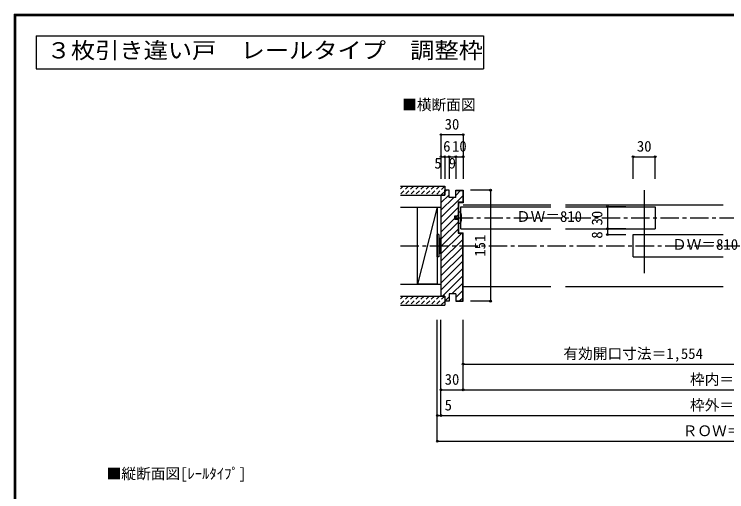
# Model space of a CAD drawing. Units: millimetres at full size, sheet at 1:5. Extents: x -973 to 977, y -718 to 696.
# Drawn here: x -973 to -3, y 46 to 696 of the extents above; entities that cross this region are included whole.
import ezdxf
from ezdxf.enums import TextEntityAlignment as Align

# ---------------------------------------------------------------- set-up
doc = ezdxf.new("R2010")
doc.units = ezdxf.units.MM
doc.header["$LTSCALE"] = 5
doc.header["$PDMODE"] = 32
doc.header["$PDSIZE"] = 2.5
doc.linetypes.add('CHAIN1', pattern=[8, 5, -1, 1, -1])
doc.linetypes.add('DASHED1', pattern=[1.8, 1.2, -0.6])
for name, color, linetype in [('0-1_通り芯', 4, 'CHAIN1'), ('0-2_柱', 7, 'Continuous'), ('0-3_仕上げ', 2, 'Continuous'), ('0-4_枠', 3, 'Continuous'), ('0-6_扉', 6, 'Continuous'), ('0-7_金物', 7, 'Continuous'), ('0-A_文字', 7, 'Continuous'), ('0-B_寸法', 7, 'Continuous'), ('0-C_ハッチ', 4, 'Continuous'), ('F-1_枠', 6, 'Continuous')]:
    doc.layers.add(name, color=color, linetype=linetype)
doc.styles.add('ＭＳ ゴシック', font='')
doc.styles.get('ＭＳ ゴシック').set_extended_font_data('MS Gothic')

msp = doc.modelspace()

# ---------------------------------------------------------------- linework, layer by layer
at = {"layer": '0-1_通り芯'}
msp.add_line((-447.378, 381.077), (450.591, 381.077), dxfattribs=at)
at = {"layer": '0-2_柱'}
for p, q in [((-397.378, 433.577), (-424.378, 328.577)), ((-424.378, 328.577), (-424.378, 433.577)), ((-397.378, 328.577), (-424.378, 328.577))]:
    msp.add_line(p, q, dxfattribs=at)
msp.add_lwpolyline([(-424.378, 433.577), (-397.378, 433.577), (-397.378, 328.577)], dxfattribs=at)
at = {"layer": '0-3_仕上げ'}
for p, q in [((-447.378, 462.077), (-387.378, 462.077)), ((-387.378, 462.077), (-387.378, 449.577)), ((-447.378, 449.577), (-387.378, 449.577)), ((-392.378, 449.577), (-392.378, 433.577)), ((-447.378, 433.577), (-392.378, 433.577)), ((-447.378, 328.577), (-392.378, 328.577)), ((-392.378, 328.577), (-392.378, 312.577)), ((-447.378, 312.577), (-387.378, 312.577)), ((-387.378, 312.577), (-387.378, 300.077)), ((-447.378, 300.077), (-387.378, 300.077))]:
    msp.add_line(p, q, dxfattribs=at)
at = {"layer": '0-4_枠'}
for p, q in [((-387.378, 449.577), (-387.378, 456.577)), ((-381.378, 456.577), (-387.378, 456.577)), ((-381.378, 446.577), (-381.378, 456.577)), ((-372.378, 456.577), (-362.378, 456.577)), ((-372.378, 446.577), (-372.378, 456.577)), ((-372.378, 456.077), (-362.878, 456.077)), ((-362.878, 456.077), (-362.878, 440.077)), ((-362.378, 456.577), (-362.378, 439.577)), ((-392.378, 449.577), (-392.378, 312.577)), ((-387.378, 449.577), (-392.378, 449.577)), ((-372.378, 446.577), (-381.378, 446.577)), ((-368.878, 440.077), (-368.878, 398.077)), ((-362.878, 440.077), (-368.878, 440.077)), ((-368.378, 439.577), (-368.378, 398.577)), ((-362.378, 439.577), (-368.378, 439.577)), ((-368.878, 398.077), (-362.878, 398.077)), ((-368.378, 398.577), (-362.378, 398.577)), ((-362.878, 306.077), (-362.878, 398.077)), ((-362.378, 305.577), (-362.378, 398.577)), ((-387.378, 312.577), (-392.378, 312.577)), ((-387.378, 312.577), (-387.378, 305.577)), ((-381.378, 315.577), (-381.378, 305.577)), ((-372.378, 315.577), (-381.378, 315.577)), ((-372.378, 315.577), (-372.378, 305.577)), ((-381.378, 305.577), (-387.378, 305.577)), ((-372.378, 306.077), (-362.878, 306.077)), ((-372.378, 305.577), (-362.378, 305.577))]:
    msp.add_line(p, q, dxfattribs=at)
at = {"layer": '0-4_枠', "color": 4}
for p, q in [((-362.378, 436.577), (-243.045, 436.577)), ((-223.045, 436.577), (-8.378, 436.577)), ((-362.378, 325.577), (-243.045, 325.577)), ((-223.045, 325.577), (-8.378, 325.577))]:
    msp.add_line(p, q, dxfattribs=at)
at = {"layer": '0-6_扉', "color": 3}
msp.add_line((-115.711, 456.577), (-115.711, 343.577), dxfattribs=at)
at = {"layer": '0-6_扉'}
for p, q in [((-365.378, 404.077), (-365.378, 434.077)), ((-365.378, 434.077), (-243.045, 434.077)), ((-223.045, 434.077), (-100.711, 434.077)), ((-100.711, 434.077), (-100.711, 404.077)), ((-365.378, 404.077), (-243.045, 404.077)), ((-223.045, 404.077), (-100.711, 404.077)), ((-130.711, 366.077), (-130.711, 396.077)), ((-130.711, 396.077), (-8.378, 396.077)), ((-130.711, 366.077), (-8.378, 366.077))]:
    msp.add_line(p, q, dxfattribs=at)
at = {"layer": '0-7_金物'}
for p, q in [((-373.378, 421.577), (-368.378, 421.577)), ((-373.378, 416.577), (-373.378, 421.577)), ((-368.378, 426.577), (-368.378, 411.577)), ((-365.378, 426.577), (-368.378, 426.577)), ((-368.378, 416.577), (-373.378, 416.577)), ((-368.378, 411.577), (-365.378, 411.577)), ((-395.378, 396.077), (-397.378, 396.077)), ((-397.378, 366.077), (-397.378, 396.077)), ((-395.378, 396.077), (-395.378, 366.077)), ((-395.378, 391.077), (-393.378, 391.077)), ((-393.378, 391.077), (-393.378, 371.077)), ((-393.378, 390.077), (-392.378, 390.077)), ((-395.378, 371.077), (-393.378, 371.077)), ((-393.378, 372.077), (-392.378, 372.077)), ((-395.378, 366.077), (-397.378, 366.077))]:
    msp.add_line(p, q, dxfattribs=at)
msp.add_arc((-393.003, 419.077), 28.625, 344.81071, 15.18929, dxfattribs=at)
at = {"layer": '0-A_文字', "color": 3}
for p, q in [((-943.333, 666.667), (-943.333, 621.667)), ((-943.333, 666.667), (-334.524, 666.667)), ((-334.524, 666.667), (-334.524, 621.667)), ((-943.333, 621.667), (-334.524, 621.667))]:
    msp.add_line(p, q, dxfattribs=at)
at = {"layer": '0-B_寸法', "color": 4}
for p, q in [((-392.378, 532.077), (-362.378, 532.077)), ((-392.378, 532.077), (-392.378, 472.077)), ((-362.378, 532.077), (-362.378, 472.077)), ((-392.378, 502.077), (-362.378, 502.077)), ((-387.378, 502.077), (-387.378, 472.077)), ((-381.378, 502.077), (-381.378, 472.077)), ((-372.378, 502.077), (-372.378, 472.077)), ((-130.711, 502.077), (-100.711, 502.077)), ((-130.711, 472.077), (-130.711, 502.077)), ((-100.711, 472.077), (-100.711, 502.077)), ((-325.015, 456.577), (-352.378, 456.577)), ((-325.015, 456.577), (-325.015, 305.577)), ((-165.758, 434.077), (-165.758, 396.077)), ((-140.711, 434.077), (-165.758, 434.077)), ((-140.711, 404.077), (-165.758, 404.077)), ((-165.758, 396.077), (-140.711, 396.077)), ((-325.015, 305.577), (-352.378, 305.577)), ((-397.378, 115.077), (-397.378, 280.077)), ((-392.378, 150.077), (-392.378, 280.077)), ((-362.378, 185.077), (-362.378, 280.077)), ((-362.378, 220.077), (100.955, 220.077)), ((-392.378, 185.077), (-362.378, 185.077)), ((-362.378, 185.077), (365.622, 185.077)), ((-397.378, 150.077), (-392.378, 150.077)), ((-392.378, 150.077), (395.622, 150.077)), ((-397.378, 115.077), (400.622, 115.077))]:
    msp.add_line(p, q, dxfattribs=at)
at = {"layer": '0-B_寸法', "color": 4, "linetype": 'CHAIN1'}
msp.add_line((-373.378, 419.077), (365.622, 419.077), dxfattribs=at)
at = {"layer": '0-B_寸法'}
for p in [(-392.378, 532.077), (-362.378, 532.077), (-392.378, 502.077), (-387.378, 502.077), (-381.378, 502.077), (-372.378, 502.077), (-362.378, 502.077), (-130.711, 502.077), (-100.711, 502.077), (-325.015, 456.577), (-165.758, 434.077), (-165.758, 404.077), (-165.758, 396.077), (-325.015, 305.577), (-362.378, 220.077), (-392.378, 185.077), (-362.378, 185.077), (-397.378, 150.077), (-392.378, 150.077), (-397.378, 115.077)]:
    msp.add_point(p, dxfattribs=at)
at = {"layer": '0-C_ハッチ', "linetype": 'DASHED1'}
for p, q in [((-443.729, 462.077), (-447.378, 458.428)), ((-436.658, 462.077), (-447.378, 451.357)), ((-429.586, 462.077), (-442.086, 449.577)), ((-422.515, 462.077), (-435.015, 449.577)), ((-415.444, 462.077), (-427.944, 449.577)), ((-408.373, 462.077), (-420.873, 449.577)), ((-401.302, 462.077), (-413.802, 449.577)), ((-394.231, 462.077), (-406.731, 449.577)), ((-387.378, 461.859), (-399.66, 449.577)), ((-387.378, 454.788), (-392.589, 449.577)), ((-436.658, 312.577), (-447.378, 301.857)), ((-444.729, 311.577), (-447.378, 308.928)), ((-429.586, 312.577), (-442.086, 300.077)), ((-422.515, 312.577), (-435.015, 300.077)), ((-415.444, 312.577), (-427.944, 300.077)), ((-408.373, 312.577), (-420.873, 300.077)), ((-401.302, 312.577), (-413.802, 300.077)), ((-394.231, 312.577), (-406.731, 300.077)), ((-387.378, 312.359), (-399.66, 300.077)), ((-387.378, 305.288), (-392.589, 300.077))]:
    msp.add_line(p, q, dxfattribs=at)
at = {"layer": '0-C_ハッチ'}
for p, q in [((-387.378, 454.105), (-384.906, 456.577)), ((-372.378, 449.306), (-365.607, 456.077)), ((-392.378, 439.206), (-381.378, 450.206)), ((-392.378, 419.407), (-362.878, 448.907)), ((-392.378, 429.306), (-375.107, 446.577)), ((-392.378, 409.507), (-368.878, 433.007)), ((-392.378, 399.608), (-368.878, 423.108)), ((-392.378, 389.708), (-368.878, 413.208)), ((-392.378, 379.809), (-368.878, 403.309)), ((-392.378, 369.909), (-364.21, 398.077)), ((-392.378, 360.01), (-362.878, 389.51)), ((-392.378, 350.11), (-362.878, 379.61)), ((-392.378, 340.211), (-362.878, 369.711)), ((-392.378, 330.311), (-362.878, 359.811)), ((-392.378, 320.412), (-362.878, 349.912)), ((-390.313, 312.577), (-362.878, 340.012)), ((-377.413, 315.577), (-362.878, 330.113)), ((-372.378, 310.713), (-362.878, 320.213)), ((-387.378, 305.613), (-381.378, 311.613)), ((-367.114, 306.077), (-362.878, 310.314))]:
    msp.add_line(p, q, dxfattribs=at)
at = {"layer": 'F-1_枠'}
for p, q in [((-973.347, 695.833), (-973.347, -700.833)), ((-973.347, 695.833), (976.653, 695.833)), ((-973.347, 695), (976.653, 695)), ((-973.347, 694.167), (976.653, 694.167)), ((-972.514, 695.833), (-972.514, -700.833)), ((-971.68, 695.833), (-971.68, -700.833))]:
    msp.add_line(p, q, dxfattribs=at)

# ---------------------------------------------------------------- texts
at = {"layer": '0-A_文字', "color": 3, "style": 'ＭＳ ゴシック', "width": 1.1}
msp.add_text('３枚引き違い戸\u3000レールタイプ\u3000調整枠', height=21.99, dxfattribs=at).set_placement((-929.196, 629.167), align=Align.BOTTOM_LEFT)
at = {"layer": '0-A_文字', "style": 'ＭＳ ゴシック'}
for s, p in [('■横断面図', (-445.183, 561.02)), ('■縦断面図[ﾚｰﾙﾀｲﾌﾟ]', (-847.548, 59.319))]:
    msp.add_text(s, height=14.66, dxfattribs=at).set_placement(p, align=Align.BOTTOM_LEFT)
at = {"layer": '0-B_寸法', "style": 'ＭＳ ゴシック'}
for s, p in [('30', (-387.378, 534.577)), ('6', (-389.378, 504.577)), ('10', (-377.378, 504.577)), ('30', (-125.711, 504.577)), ('5', (-401.454, 481.571)), ('9', (-381.878, 481.571)), ('ＤＷ＝810', (-290.386, 409.077)), ('ＤＷ＝810', (-77.819, 371.077)), ('有効開口寸法＝1,554', (-225.711, 222.577)), ('30', (-387.378, 187.577)), ('枠内＝2,364', (-53.378, 187.577)), ('5', (-387.378, 152.577)), ('枠外＝2,424', (-53.378, 152.577)), ('ＲＯＷ＝2,434', (-63.378, 117.577))]:
    msp.add_text(s, height=14.66, dxfattribs=at).set_placement(p, align=Align.BOTTOM_LEFT)
for s, p in [('30', (-168.258, 408.578)), ('8', (-168.258, 390.577)), ('151', (-327.515, 366.077))]:
    msp.add_text(s, height=14.66, rotation=90, dxfattribs=at).set_placement(p, align=Align.BOTTOM_LEFT)

doc.saveas('drawing.dxf')
